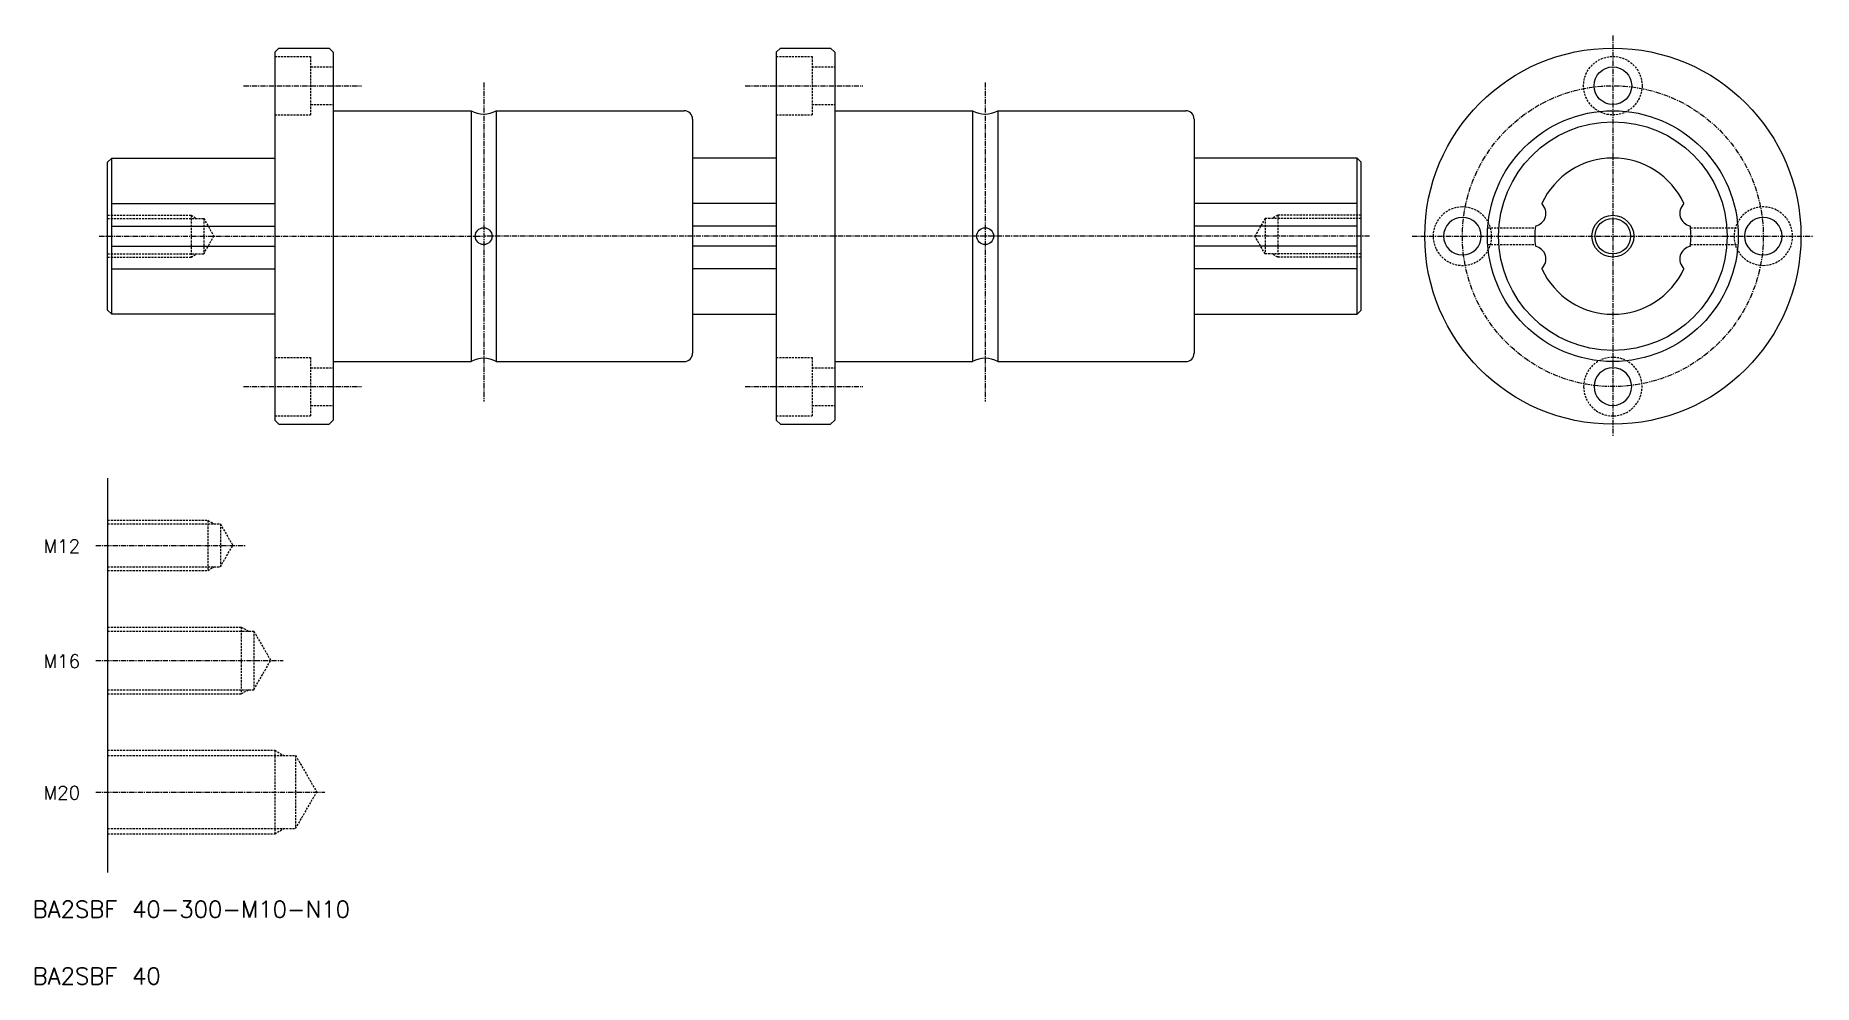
# Model space of a CAD drawing. Extents: x -144 to 282, y 1902 to 2129.
import ezdxf

# ---------------------------------------------------------------- set-up
doc = ezdxf.new("R2010")
doc.units = 0
doc.linetypes.add('CENTER', pattern=[2, 1.25, -0.25, 0.25, -0.25])
doc.linetypes.add('DASHED', pattern=[0.75, 0.5, -0.25])
doc.layers.get('0').update_dxf_attribs({"linetype": 'CONTINUOUS'})
doc.layers.add('CENTER', color=1, linetype='CENTER')
doc.styles.get("Standard").update_dxf_attribs({"font": 'txt.shx', "bigfont": 'bigfont.shx'})

msp = doc.modelspace()

# ---------------------------------------------------------------- linework, layer by layer
at = {"color": 7, "linetype": 'CONTINUOUS'}
for p, q in [((-86.53, 2125.33), (-85.53, 2126.33)), ((-86.53, 2125.33), (-86.53, 2037.33)), ((-85.53, 2126.33), (-73.53, 2126.33)), ((-72.53, 2125.33), (-73.53, 2126.33)), ((-72.53, 2125.33), (-72.53, 2037.33)), ((33.47, 2125.33), (34.47, 2126.33)), ((33.47, 2125.33), (33.47, 2037.33)), ((34.47, 2126.33), (46.47, 2126.33)), ((47.47, 2125.33), (46.47, 2126.33)), ((47.47, 2125.33), (47.47, 2037.33)), ((-72.53, 2111.33), (-39.53, 2111.33)), ((-39.53, 2111.33), (-39.53, 2051.33)), ((-33.53, 2111.33), (11.47, 2111.33)), ((-33.53, 2111.33), (-33.53, 2051.33)), ((47.47, 2111.33), (80.47, 2111.33)), ((80.47, 2111.33), (80.47, 2051.33)), ((86.47, 2111.33), (131.47, 2111.33)), ((86.47, 2111.33), (86.47, 2051.33)), ((13.47, 2109.33), (13.47, 2053.33)), ((133.47, 2109.33), (133.47, 2053.33)), ((-126.53, 2099.03), (-125.53, 2100.03)), ((-126.53, 2063.63), (-126.53, 2099.03)), ((-125.53, 2100.03), (-86.53, 2100.03)), ((-125.53, 2062.63), (-125.53, 2100.03)), ((33.47, 2100.03), (13.47, 2100.03)), ((172.47, 2100.03), (133.47, 2100.03)), ((173.47, 2099.03), (172.47, 2100.03)), ((172.47, 2062.63), (172.47, 2100.03)), ((173.47, 2063.63), (173.47, 2099.03)), ((-125.53, 2089.13), (-86.53, 2089.13)), ((33.47, 2089.13), (13.47, 2089.13)), ((172.47, 2089.13), (133.47, 2089.13)), ((-125.53, 2083.73), (-86.53, 2083.73)), ((33.47, 2083.73), (13.47, 2083.73)), ((172.47, 2083.73), (133.47, 2083.73)), ((-125.53, 2078.93), (-86.53, 2078.93)), ((33.47, 2078.93), (13.47, 2078.93)), ((172.47, 2078.93), (133.47, 2078.93)), ((-125.53, 2073.53), (-86.53, 2073.53)), ((33.47, 2073.53), (13.47, 2073.53)), ((172.47, 2073.53), (133.47, 2073.53)), ((-126.53, 2063.63), (-125.53, 2062.63)), ((173.47, 2063.63), (172.47, 2062.63)), ((-86.53, 2062.63), (-125.53, 2062.63)), ((13.47, 2062.63), (33.47, 2062.63)), ((133.47, 2062.63), (172.47, 2062.63)), ((-72.53, 2051.33), (-39.53, 2051.33)), ((-33.53, 2051.33), (11.47, 2051.33)), ((47.47, 2051.33), (80.47, 2051.33)), ((86.47, 2051.33), (131.47, 2051.33)), ((-86.53, 2037.33), (-85.53, 2036.33)), ((-85.53, 2036.33), (-73.53, 2036.33)), ((-72.53, 2037.33), (-73.53, 2036.33)), ((33.47, 2037.33), (34.47, 2036.33)), ((34.47, 2036.33), (46.47, 2036.33)), ((47.47, 2037.33), (46.47, 2036.33)), ((-126.53, 2023.4), (-126.53, 1929.08))]:
    msp.add_line(p, q, dxfattribs=at)
at = {"color": 3, "linetype": 'DASHED'}
for p, q in [((-86.53, 2124.33), (-77.93, 2124.33)), ((-77.93, 2124.33), (-77.93, 2110.33)), ((33.47, 2124.33), (42.07, 2124.33)), ((42.07, 2124.33), (42.07, 2110.33)), ((-77.93, 2121.83), (-72.53, 2121.83)), ((42.07, 2121.83), (47.47, 2121.83)), ((-86.53, 2110.33), (-77.93, 2110.33)), ((-77.93, 2112.83), (-72.53, 2112.83)), ((33.47, 2110.33), (42.07, 2110.33)), ((42.07, 2112.83), (47.47, 2112.83)), ((-126.53, 2086.33), (-106.53, 2086.33)), ((-126.53, 2085.58), (-103.53, 2085.58)), ((-106.53, 2086.33), (-106.53, 2076.33)), ((-106.53, 2086.33), (-105.23, 2085.58)), ((-103.53, 2085.58), (-103.53, 2077.08)), ((-103.53, 2085.58), (-101.08, 2081.33)), ((150.47, 2085.58), (148.02, 2081.33)), ((150.47, 2085.58), (150.47, 2077.08)), ((173.47, 2085.58), (150.47, 2085.58)), ((153.47, 2086.33), (152.17, 2085.58)), ((153.47, 2086.33), (153.47, 2076.33)), ((173.47, 2086.33), (153.47, 2086.33)), ((-103.53, 2077.08), (-101.08, 2081.33)), ((150.47, 2077.08), (148.02, 2081.33)), ((203.73, 2083.33), (215.07, 2083.33)), ((252.26, 2083.33), (263.6, 2083.33)), ((-126.53, 2077.08), (-103.53, 2077.08)), ((-126.53, 2076.33), (-106.53, 2076.33)), ((-106.53, 2076.33), (-105.23, 2077.08)), ((173.47, 2077.08), (150.47, 2077.08)), ((153.47, 2076.33), (152.17, 2077.08)), ((173.47, 2076.33), (153.47, 2076.33)), ((203.73, 2079.33), (215.07, 2079.33)), ((252.26, 2079.33), (263.6, 2079.33)), ((-86.53, 2052.33), (-77.93, 2052.33)), ((-77.93, 2052.33), (-77.93, 2038.33)), ((33.47, 2052.33), (42.07, 2052.33)), ((42.07, 2052.33), (42.07, 2038.33)), ((-77.93, 2049.83), (-72.53, 2049.83)), ((42.07, 2049.83), (47.47, 2049.83)), ((-86.53, 2038.33), (-77.93, 2038.33)), ((-77.93, 2040.83), (-72.53, 2040.83)), ((33.47, 2038.33), (42.07, 2038.33)), ((42.07, 2040.83), (47.47, 2040.83)), ((-126.53, 2013.34), (-102.53, 2013.34)), ((-126.53, 2012.46), (-99.53, 2012.46)), ((-102.53, 2013.34), (-102.53, 2001.34)), ((-102.53, 2013.34), (-101.01, 2012.46)), ((-99.53, 2012.46), (-99.53, 2002.21)), ((-99.53, 2012.46), (-96.57, 2007.34)), ((-99.53, 2002.21), (-96.57, 2007.34)), ((-126.53, 2002.21), (-99.53, 2002.21)), ((-126.53, 2001.34), (-102.53, 2001.34)), ((-102.53, 2001.34), (-101.01, 2002.21)), ((-126.53, 1987.81), (-94.53, 1987.81)), ((-126.53, 1986.81), (-91.53, 1986.81)), ((-94.53, 1987.81), (-94.53, 1971.81)), ((-94.53, 1987.81), (-92.8, 1986.81)), ((-91.53, 1986.81), (-87.49, 1979.81)), ((-91.53, 1986.81), (-91.53, 1972.81)), ((-91.53, 1972.81), (-87.49, 1979.81)), ((-126.53, 1972.81), (-91.53, 1972.81)), ((-126.53, 1971.81), (-94.53, 1971.81)), ((-94.53, 1971.81), (-92.8, 1972.81)), ((-126.53, 1958.32), (-86.53, 1958.32)), ((-126.53, 1957.07), (-81.53, 1957.07)), ((-86.53, 1958.32), (-86.53, 1938.32)), ((-86.53, 1958.32), (-84.37, 1957.07)), ((-81.53, 1957.07), (-76.48, 1948.32)), ((-81.53, 1957.07), (-81.53, 1939.57)), ((-81.53, 1939.57), (-76.48, 1948.32)), ((-126.53, 1939.57), (-81.53, 1939.57)), ((-126.53, 1938.32), (-86.53, 1938.32)), ((-86.53, 1938.32), (-84.37, 1939.57))]:
    msp.add_line(p, q, dxfattribs=at)
at = {"color": 7, "linetype": 'CONTINUOUS'}
for centre, radius in [((233.67, 2081.33), 45), ((233.67, 2117.33), 4.5), ((233.67, 2081.33), 30), ((233.67, 2081.33), 27.35), ((233.67, 2081.33), 4.25), ((-36.53, 2081.33), 2), ((83.47, 2081.33), 2)]:
    msp.add_circle(centre, radius, dxfattribs=at)
at = {"color": 3, "linetype": 'DASHED'}
msp.add_circle((233.67, 2117.33), 7, dxfattribs=at)
at = {"color": 3, "linetype": 'CONTINUOUS'}
msp.add_circle((233.67, 2081.33), 5, dxfattribs=at)
at = {"color": 7, "linetype": 'CONTINUOUS'}
for centre, radius, start, end in [((-36.53, 2116.53), 6, 239.9999, 300), ((11.47, 2109.33), 2, 0, 90), ((83.47, 2116.53), 6, 239.9999, 300), ((131.47, 2109.33), 2, 0, 90), ((233.67, 2081.33), 18.7, 24.6369, 155.3632), ((214.11, 2086.66), 3.55, 348.281, 43.9616), ((253.22, 2086.66), 3.55, 136.0384, 191.719), ((197.67, 2081.33), 4.5, 89.99999567428932, 89.99996471106816), ((214.26, 2087.17), 3.55, 284.0384, 339.719), ((253.07, 2087.17), 3.55, 200.281, 255.9616), ((269.67, 2081.33), 4.5, 270, 269.9999), ((233.67, 2081.33), 18.7, 172.6368, 187.3632), ((233.67, 2081.33), 18.7, 352.6368, 7.3632), ((214.26, 2075.49), 3.55, 20.281, 75.9616), ((214.11, 2076), 3.55, 316.0384, 11.719), ((253.22, 2076), 3.55, 168.281, 223.9616), ((253.07, 2075.49), 3.55, 104.0384, 159.719), ((233.67, 2081.33), 18.7, 204.6369, 335.3632), ((-36.53, 2046.13), 6, 60, 120), ((11.47, 2053.33), 2, 270, 0), ((83.47, 2046.13), 6, 60, 120), ((131.47, 2053.33), 2, 270, 0), ((233.67, 2045.33), 4.5, 180, 179.9999)]:
    msp.add_arc(centre, radius, start, end, dxfattribs=at)
at = {"color": 3, "linetype": 'DASHED'}
for centre, start, end in [((197.67, 2081.33), 89.99999567428932, 89.99996471106816), ((269.67, 2081.33), 270, 269.9999), ((233.67, 2045.33), 180, 179.9999)]:
    msp.add_arc(centre, 7, start, end, dxfattribs=at)
at = {"layer": 'CENTER', "color": 1, "linetype": 'CENTER'}
for p, q in [((233.67, 2129.33), (233.67, 2033.33)), ((-93.97, 2117.33), (-65.78, 2117.33)), ((-36.53, 2118.13), (-36.53, 2041.73)), ((26.03, 2117.33), (54.22, 2117.33)), ((83.47, 2118.13), (83.47, 2041.73)), ((-128.53, 2081.33), (-36.53, 2081.33)), ((175.47, 2081.33), (-36.53, 2081.33)), ((185.67, 2081.33), (281.67, 2081.33)), ((-93.97, 2045.33), (-65.78, 2045.33)), ((26.03, 2045.33), (54.22, 2045.33)), ((-129.32, 2007.34), (-93.58, 2007.34)), ((-129.32, 1979.81), (-84.53, 1979.81)), ((-129.32, 1948.32), (-74.53, 1948.32))]:
    msp.add_line(p, q, dxfattribs=at)
msp.add_circle((233.67, 2081.33), 36, dxfattribs=at)

# ---------------------------------------------------------------- texts
at = {"color": 7, "linetype": 'CONTINUOUS'}
for s, height, p in [('M12', 3.2, (-141.87, 2005.55)), ('M16', 3.2, (-141.87, 1978.02)), ('M20', 3.2, (-141.87, 1946.54)), ('BA2SBF 40-300-M10-N10', 4, (-144.44, 1918.28)), ('BA2SBF 40', 4, (-144.44, 1902.29))]:
    msp.add_text(s, height=height, dxfattribs=at).set_placement(p)

doc.saveas('drawing.dxf')
